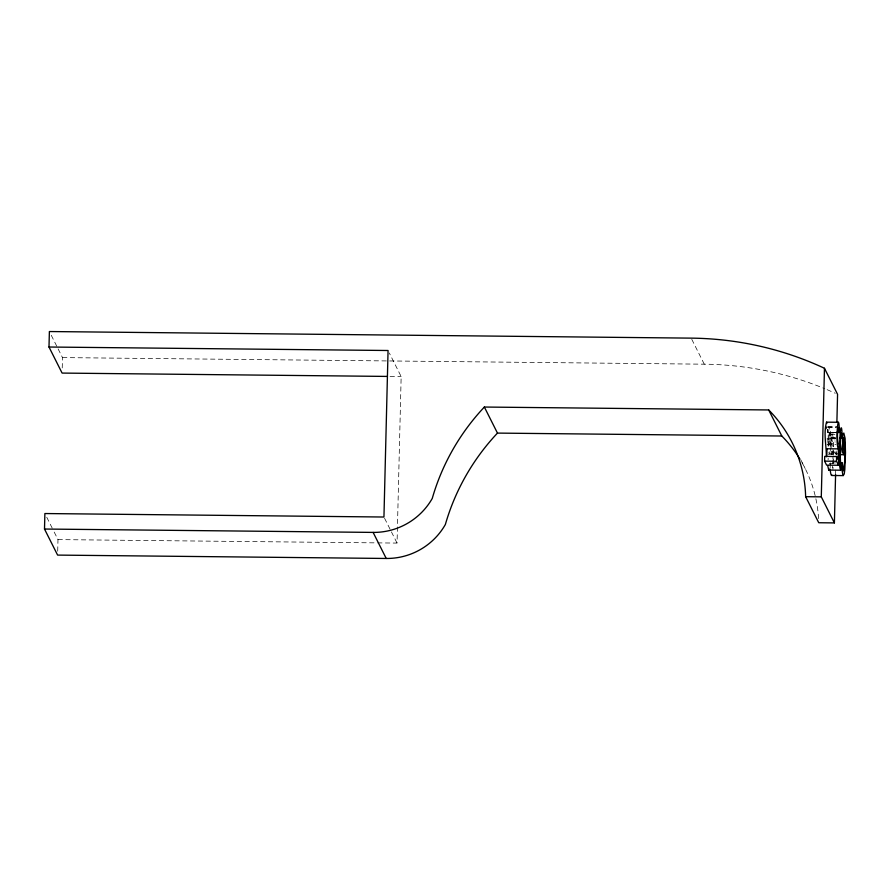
<?xml version="1.0" encoding="UTF-8"?>
<svg xmlns="http://www.w3.org/2000/svg" width="890" height="890" viewBox="0 0 890 890"><rect width="100%" height="100%" fill="white"/><g stroke="black" fill="none" stroke-linecap="round" stroke-linejoin="round"><path stroke-width="0.67" stroke-dasharray="4.45 3.34" d="M833.585 450.64L833.485 457.749M833.062 449.65L833.007 455.624M828.112 459.73L828.134 458.294M57.705 551.21L57.983 539.596L53.623 530.918M62.233 367.915L62.489 357.591L58.117 348.902M377.594 542.878L397.051 543.078L401.156 376.559L389.308 352.985M836.834 432.429L827.567 432.34L827.656 428.913M839.804 453.444L829.213 453.344L829.269 451.097M830.148 467.973L830.281 462.811L835.61 462.945M831.95 451.074L831.861 454.601L830.537 451.964L830.637 447.904M830.67 446.558C830.593 420.047 834.297 438.848 833.585 448.426M831.127 448.215L831.382 437.802L835.721 437.557M835.588 474.515L835.766 467.606M836.066 455.157L836.177 451.019M832.906 459.184L832.973 456.915M833.452 458.895L833.151 466.226M832.74 463.301L832.873 460.33M832.906 469.497L833.073 467.317M832.361 467.918L832.562 465.826M835.788 432.674L829.18 432.607L828.812 447.514M829.424 464.202L829.614 463.401L834.931 463.523M62.489 357.591L704.279 364.188A324.683 319.043 -26.7 0 1 824.774 388.707M390.043 376.448L401.156 376.559M827.711 426.633L838.291 426.744M828.011 427.111L838.591 427.211M827.555 427.623L835.91 427.701M827.188 429.347L827.533 432.273L836.8 432.362M829.024 433.018L835.877 432.985M830.971 434.387L834.931 434.431M831.382 437.802L835.354 437.847M835.632 438.103L830.337 438.047L829.18 432.607M835.665 438.169L830.37 438.114L830.515 432.407L829.302 427.634L828.245 433.452L828.112 446.235M827.033 438.314L834.976 438.392M827.066 439.693L835.009 439.782M827.133 440.884L835.076 440.973M827.233 441.996L835.165 442.074M828.49 443.376L835.109 443.443M827.11 444.399L836.044 444.488M828.534 444.766L835.154 444.833M830.537 451.964L837.145 452.031M836.678 452.932L828.735 452.854L829.213 453.344M828.356 454.456L837.156 454.657M57.983 539.596L376.203 542.867M831.75 437.513L833.029 446.647M830.281 462.811L830.47 464.947M800.822 459.852L805.183 468.541M691.797 339.368L704.279 364.188M384.569 518.269L390.81 530.674M391.433 531.909L397.051 543.078M51.253 335.263L57.494 347.667M46.758 517.268L53 529.672M827.122 389.686A324.683 319.043 -26.7 0 1 835.265 393.269M802.024 462.633A132.054 129.751 -26.7 0 1 815.585 497.477M815.874 498.789A132.054 129.751 -26.7 0 1 818.577 518.714"/><path stroke-width="1.33" d="M799.977 459.173A132.054 129.751 -26.7 0 0 781.809 436.011L768.704 409.956L484.36 407.041L497.466 433.096A222.923 219.051 -26.7 0 0 445.356 524.51A66.338 65.181 -26.7 0 1 386.227 558.464L57.605 555.093L44.5 529.038L44.878 513.541L383.946 517.023L388.062 350.504L48.995 347.022L49.384 331.536L691.174 338.133A324.683 319.043 -26.7 0 1 824.463 368.271L837.568 394.326L836.889 421.982M768.704 409.956A132.054 129.751 -26.7 0 1 805.639 496.687L818.744 522.741L834.397 522.908L821.292 496.854L824.463 368.271M839.481 432.462C838.069 417.644 835.988 442.085 839.025 444.522L838.514 465.259L826.599 465.136L824.596 461.142L824.707 456.414L836.622 456.537L838.158 459.585L838.413 448.872C835.209 444.7 838.491 403.793 839.481 432.462L836.834 432.429M826.309 456.781C826.521 445.434 823.339 433.463 826.532 422.16L838.436 422.283M826.843 455.457L827.01 448.538M834.397 522.908L835.588 474.515M838.514 465.259L836.5 461.265L836.622 456.537M843.765 454.723L843.887 450.017L843.041 448.338L843.664 437.635L844.855 444.143L844.788 460.453L843.575 470.944L842.196 462.934L842.24 471.11A29.815 2.57 -89.4 0 0 843.142 475.227L844.232 474.081L844.821 469.62L845.489 452.977L845.111 438.403L843.82 433.063L842.875 434.509L842.441 452.087L843.765 454.723L839.793 454.679M826.098 428.502L826.387 427.1M829.502 469.164L828.746 470.076L827.767 465.959M830.125 469.264L830.337 470.988A29.815 2.57 -89.4 0 0 831.227 475.104L831.983 475.093M840.649 470.198L841.406 469.286C840.961 464.803 839.27 456.526 841.239 448.972L840.405 443.498L841.083 432.729L842.285 438.236L839.637 438.214L842.252 438.169C841.517 413.138 839.059 440.45 840.015 446.357C840.928 454.156 837.779 462.544 840.649 470.198L828.746 470.076M387.261 376.426L62.1 373.077L48.995 347.022M836.8 432.362L839.448 432.395M497.466 433.096L781.809 436.011M826.51 448.749L838.413 448.872M824.596 461.142L836.5 461.265M839.548 462.9L842.229 463.011M831.616 475.494L843.52 475.605M805.639 496.687L821.292 496.854M44.5 529.038L373.121 532.409A66.338 65.181 -26.7 0 0 432.251 498.456A222.923 219.051 -26.7 0 1 484.36 407.041M826.532 422.16L827.066 423.106M373.121 532.409L386.227 558.464"/></g></svg>
